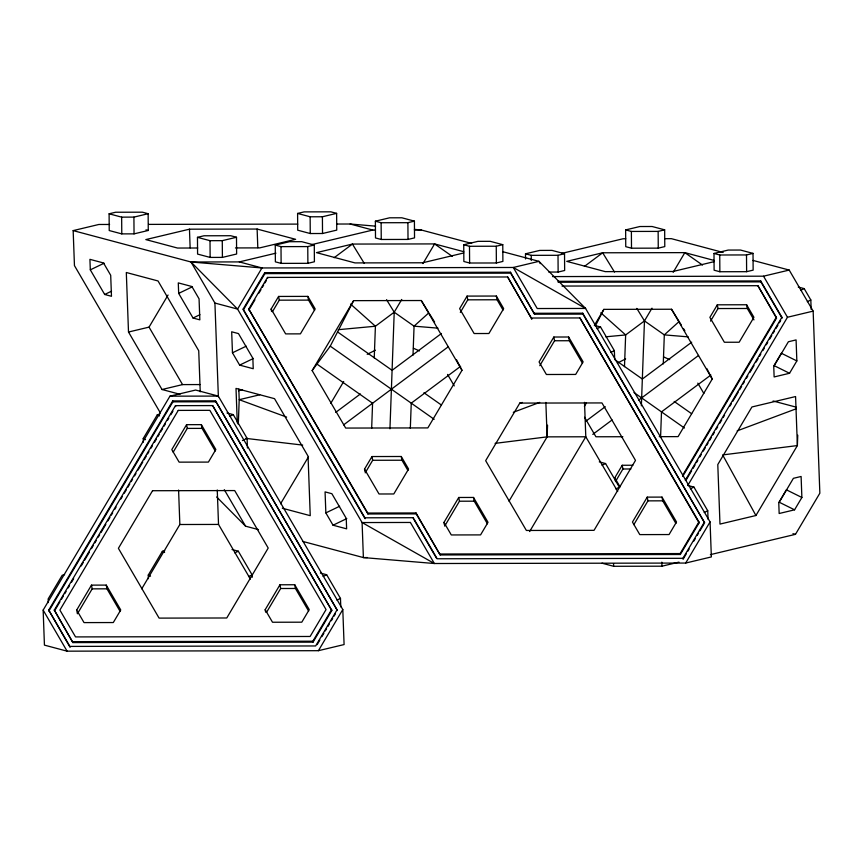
<?xml version="1.0" encoding="UTF-8"?>
<svg xmlns="http://www.w3.org/2000/svg" width="863" height="863" viewBox="0 0 863 863"><rect width="100%" height="100%" fill="white"/><g stroke="black" fill="none" stroke-linecap="round" stroke-linejoin="round"><path stroke-width="1.29" d="M238.296 424.423L239.202 399.688L238.814 389.094M371.662 428.339L372.579 403.237L316.904 364.046M374.24 357.94L375.405 326.236L350.561 304.067M389.947 428.835L394.218 312.19L401.748 299.461M410.324 428.264L411.252 403.161L460.626 366.311M412.999 355.222L414.067 326.16L428.879 312.805M509.019 501.155L547.131 436.861L547.552 425.146M624.488 366.656L625.653 334.941L600.81 312.784M641.36 405.837L644.467 320.907L651.997 308.177M660.583 436.98L661.5 411.878L710.875 375.027M663.259 363.938L664.316 334.876L679.127 321.521M797.757 435.157L797.38 445.578L755.923 515.513L719.979 524.089L717.789 464.564L751.932 406.969L795.578 396.549L797.38 445.578L722.644 454.92L755.923 515.513M456.581 359.871L461.985 370.313L427.843 427.908L345.685 428.07L312.158 370.594L330.259 346.16L353.614 300.648L421.273 300.529L428.296 311.877M595.265 326.128L603.863 309.364L671.533 309.245L681.36 325.135M422.956 263.593L434.585 243.916L463.765 251.694M673.205 272.309L684.834 252.632L714.014 260.41M200.238 391.813L198.727 350.745L158.026 280.96L126.311 272.503L128.501 332.028L149.04 327.131L168.058 295.027M143.387 442.147L143.247 438.512L157.314 414.779L159.687 414.218M43.15 610.109L169.946 396.171L195.621 390.044L218.285 396.085L342.794 609.548L344.089 644.564L318.415 650.691L67.098 651.166L44.434 645.125L43.15 610.109L67.098 651.166M70.086 647.347L48.727 610.098L172.719 400.917L215.47 400.831L337.39 610.497L215.47 400.831M48.911 611.036L172.891 401.845L172.719 400.917M54.315 610.087L175.48 405.653L212.654 405.588L331.813 610.508L313.053 642.148L72.902 642.59L54.315 610.087L72.902 642.59M55.167 609.871L59.968 601.781M61.338 599.472L63.387 596.009M64.757 593.701L66.127 591.392M68.177 587.919L69.547 585.61M71.597 582.147L73.657 578.685M81.187 565.977L83.236 562.514M84.606 560.206L89.396 552.115M91.456 548.652L93.506 545.189M94.876 542.881L96.246 540.572M98.296 537.099L99.666 534.79M101.036 532.482L105.825 524.402M107.886 520.928L109.935 517.466M111.305 515.157L112.675 512.849M114.725 509.386L116.095 507.077M120.896 498.987L122.255 496.678M124.315 493.215L126.365 489.753M127.735 487.433L129.795 483.97M131.154 481.662L132.524 479.353M134.585 475.891L135.955 473.582M138.004 470.108L142.794 462.029M144.164 459.72L146.225 456.257M147.595 453.938L148.954 451.629M151.014 448.167L152.384 445.858M154.434 442.395L156.483 438.933M157.853 436.613L159.224 434.305M160.594 431.996L162.654 428.533M164.024 426.225L165.383 423.916M167.444 420.454L168.814 418.134M170.863 414.672L172.924 411.209M264.725 272.686L264.909 273.614L243.334 310.011L243.161 309.073L264.725 272.686L510.465 272.233L534.585 314.208L582.913 314.121L704.661 522.849L582.741 313.193L534.413 313.28M531.597 318.026L579.925 317.94L698.911 521.932L699.084 522.859L680.335 554.499L440.173 554.952L416.236 513.895L367.897 513.981L248.738 309.062L267.498 277.422L507.649 276.98L531.77 318.965L507.649 276.98M248.922 310L254.941 299.828M258.965 293.053L260.971 289.655M262.309 287.401L263.657 285.135M264.995 282.881L266.333 280.615M76.699 610.044L91.478 585.125L106.257 585.103L120.755 609.968L113.301 622.547L84.024 622.601L76.699 610.044L77.4 613.776M186.57 424.672L171.802 449.601L179.126 462.147L208.404 462.093L215.858 449.515L201.349 424.65L186.57 424.672L187.282 428.404L173.183 452.19M78.08 612.644L92.179 588.857L91.478 585.125M271.133 309.03L278.587 296.441L307.864 296.387L315.189 308.943L300.41 333.862L285.642 333.895L271.133 309.03L271.597 311.511M272.514 311.608L279.288 300.173L278.587 296.441M148.414 578.706L148.274 575.071L162.341 551.338L164.714 550.767M141.748 588.803L179.849 524.51L178.587 490.055M312.158 370.594L353.614 300.648M330.734 403.388L343.701 381.511M280.561 503.787L308.49 456.807M265.189 609.699L279.957 584.78L294.736 584.747L309.245 609.612L301.791 622.191L272.514 622.245L265.189 609.699L265.653 612.18M266.559 612.299L280.658 588.501L279.957 584.78M364.52 469.127L371.975 456.549L401.252 456.495L408.577 469.041L393.798 493.97L379.019 493.992L364.52 469.127L364.984 471.608M467.077 296.095L459.623 308.674L474.121 333.539L488.9 333.517L503.668 308.587L496.354 296.041L467.077 296.095L467.778 299.828L460.324 312.406M365.222 472.859L372.676 460.281L371.975 456.549M313.053 642.148L312.881 641.209L331.629 609.569M337.217 609.558L315.642 645.956L69.914 646.409L48.727 610.098M317.174 644.618L319.871 640.066M321.888 636.657L323.905 633.237M325.254 630.961L326.602 628.696M327.951 626.419L329.299 624.143M331.327 620.734L332.676 618.458M334.024 616.182L335.373 613.906M318.415 650.691L342.794 609.548M443.981 522.406L458.749 497.476L473.528 497.455L488.026 522.32L480.572 534.898L451.295 534.952L443.981 522.406L444.445 524.887M553.852 337.023L539.073 361.953L546.398 374.499L575.675 374.445L583.129 361.867L568.631 337.002L553.852 337.023L554.553 340.756L539.785 365.685M444.682 526.139L459.45 501.209L458.749 497.476M519.806 403.086L485.664 460.68L526.376 530.465L594.035 530.346L635.492 460.4L601.964 402.935L519.806 403.086L522.428 402.46M594.348 325.416L603.863 309.364M584.391 406.344L586.441 402.892M529.623 531.554L585.794 436.786L584.521 402.341M615.233 480.324L614.769 477.843L622.223 465.265L632.87 465.243M717.326 304.812L709.871 317.39L724.37 342.255L739.149 342.233L753.928 317.304L746.603 304.758L717.326 304.812L718.027 308.544L710.573 321.122M615.47 481.576L622.924 468.997L622.223 465.265M706.829 368.587L712.234 379.03L678.091 436.624L659.235 436.667M647.239 497.131L632.46 522.05L639.785 534.607L669.062 534.553L676.516 521.975L662.007 497.099L647.239 497.131L647.94 500.864L633.841 524.65M682.525 475.502L776.312 317.26L757.897 285.696L562.018 286.063M682.709 476.43L776.495 318.199L776.312 317.26M685.308 480.216L781.9 317.25L760.713 280.939L557.951 281.316M686.171 479.99L691.651 470.745M693.021 468.436L695.071 464.963M696.441 462.654L697.811 460.346M699.871 456.872L701.241 454.564M703.291 451.09L705.351 447.627M706.721 445.319L708.091 443.01M709.462 440.691L711.511 437.228M712.881 434.92L714.251 432.6M716.312 429.138L717.682 426.829M719.731 423.355L721.792 419.893M723.162 417.584L724.532 415.265M730.012 406.02L731.382 403.711M732.752 401.403L738.232 392.158M739.602 389.839L741.651 386.376M743.021 384.067L744.391 381.748M746.452 378.285L747.822 375.977M749.871 372.503L753.982 365.578M756.042 362.104L758.092 358.641M759.462 356.322L760.832 354.013M762.892 350.551L764.262 348.231M766.312 344.769L767.682 342.46M769.742 338.986L771.792 335.524M773.162 333.215L774.532 330.896M775.902 328.587L777.962 325.124M779.332 322.816L780.702 320.497M688.091 484.92L787.477 317.25L813.151 311.122L819.85 493.194L795.47 534.337L710.389 554.639M680.335 554.499L680.152 553.571L698.911 521.932M789.537 373.269L796.851 360.928L796.085 339.914L788.383 341.759L773.744 366.441L774.133 376.948L789.537 373.269L774.035 365.588L781.349 353.247L796.851 360.928M686.463 553.561L683.097 559.246L682.924 558.307L704.488 521.921M687.811 551.284L689.159 549.008M693.884 541.047L695.233 538.771M697.25 535.362L698.599 533.086M699.947 530.81L703.992 523.992M302.535 541.36L363.388 557.574L434.369 563.517L685.686 563.054L710.066 521.91L585.556 308.436L538.954 261.349L502.708 251.694M794.564 509.828L801.878 497.487L801.101 476.473L793.399 478.318L778.771 503L779.16 513.507L794.564 509.828L779.062 502.147L786.376 489.806L801.878 497.487M334.143 257.713L352.428 244.067L434.585 243.916L452.234 256.333M437.973 328.156L414.067 326.16L394.218 312.19L375.405 326.236L338.231 329.698M335.707 412.406L360.389 393.981M441.468 333.474L392.093 370.324L337.498 331.899M343.603 424.866L448.296 346.743M584.402 266.43L602.676 252.783L684.834 252.632L702.482 265.049M688.221 336.872L664.316 334.876L644.467 320.907L625.653 334.941L605.74 336.807M585.955 421.122L605.276 406.7M691.716 342.19L642.342 379.04L615.049 359.828M592.773 434.38L612.104 419.957M638.512 400.249L698.545 355.459M367.196 354.326L375.383 350.205M617.444 363.043L625.632 358.922M90.313 269.849L89.925 259.342L103.517 262.967L110.701 275.286L111.478 296.289L104.682 294.477L90.313 269.849L104.089 263.215M104.682 294.477L111.564 291.165M178.673 293.388L178.285 282.891L191.877 286.505L199.062 298.825L199.838 319.839L193.042 318.026L178.673 293.388L192.449 286.764M193.042 318.026L199.925 314.704M232.46 352.794L231.683 331.791L238.479 333.593L252.848 358.231L253.237 368.728L239.644 365.114L232.46 352.794L246.225 346.171M239.644 365.114L253.409 358.479M229.752 416.333L233.269 414.639L247.088 438.318L247.444 448.016M242.395 440.572L247.088 438.318M597.034 328.684L600.54 326.991L614.359 350.669L614.672 359.159M610.842 352.363L614.359 350.669M234.779 552.892L238.296 551.198L252.115 574.877L252.201 577.304M325.847 512.892L325.071 491.888L331.867 493.701L346.236 518.329L346.624 528.836L333.032 525.211L325.847 512.892L339.612 506.268M800.681 290.313L804.197 288.62L810.821 299.99L811.177 309.418M333.032 525.211L346.797 518.587M807.315 301.672L810.821 299.99M248.598 576.57L252.115 574.877M323.14 576.43L326.656 574.736L340.475 598.426L340.788 606.905M602.061 465.243L605.567 463.55L619.386 487.228L615.869 488.922M336.958 600.109L340.475 598.426M690.422 488.782L693.928 487.088L707.746 510.777L708.059 519.256M704.23 512.471L707.746 510.777M513.312 412.287L539.709 402.406M737.164 430.874L796.247 408.771M109.105 213.797L115.62 212.233L142.384 212.19L148.145 213.722L148.263 230.464L134.045 233.862L121.78 233.884L109.223 230.54L109.105 213.797L121.651 217.142L133.916 217.109L148.145 213.722M160.399 412.967L74.455 265.621L73.161 230.604L98.835 224.477L109.59 224.466M235.448 247.94L259.698 247.886L295.631 239.31L257.12 229.051L189.461 229.18L145.815 239.59L177.53 248.048L197.735 248.005M197.465 237.336L203.981 235.782L230.745 235.728L236.494 237.26L236.624 254.013L222.406 257.401L210.141 257.422L197.584 254.089L197.465 237.336L210.011 240.68L222.276 240.658L236.494 237.26M297.595 213.441L304.11 211.888L330.874 211.834L336.624 213.366L336.743 230.119L322.525 233.506L310.259 233.539L297.713 230.194L297.595 213.441L310.141 216.786L322.406 216.764L336.624 213.366M275.254 245.092L289.472 241.705L301.737 241.683L314.283 245.016L314.402 261.769L307.886 263.323L281.122 263.377L275.373 261.845L275.254 245.092L281.004 246.624L307.767 246.581L314.283 245.016M375.373 221.198L389.591 217.81L401.867 217.789L414.413 221.133L414.531 237.875L408.016 239.429L381.252 239.483L375.502 237.951L375.373 221.198L381.122 222.73L407.897 222.686L414.413 221.133M73.161 230.604L190.982 261.996L239.31 261.91L275.955 253.161M311.295 244.725L372.805 230.054L375.491 230.043M463.733 244.747L477.951 241.349L490.227 241.327L502.773 244.671L502.892 261.413L496.376 262.978L469.612 263.021L463.863 261.489L463.733 244.747L469.483 246.279L496.257 246.225L502.773 244.671M463.733 252.978L422.665 262.784L354.995 262.913L316.484 252.643L352.428 244.067L364.272 263.366M525.535 258.965L525.502 253.808L539.72 250.421L551.986 250.389L564.531 253.733L564.65 270.486L558.134 272.039L548.771 272.061M625.632 229.914L639.85 226.527L652.115 226.505L664.661 229.838L664.78 246.591L658.264 248.145L631.5 248.199L625.751 246.667L625.632 229.914L631.382 231.446L658.145 231.403L664.661 229.838M561.543 253.442L623.064 238.771L625.751 238.76M525.502 253.808L531.252 255.34L558.016 255.297L564.531 253.733M713.992 253.463L728.21 250.065L740.476 250.043L753.021 253.388L753.14 270.13L746.624 271.683L719.861 271.737L714.111 270.205L713.992 253.463L719.742 254.995L746.506 254.941L753.021 253.388M128.501 332.028L162.017 389.504L182.557 384.596L200.065 384.564M713.992 261.694L672.913 271.5L605.243 271.629L566.732 261.36L602.676 252.783L614.521 272.082M238.522 390.702L242.449 389.763M259.741 394.79L239.202 399.688L286.613 417.088M552.536 276.581L763.528 276.192L789.203 270.065L813.151 311.122M64.585 574.661L62.222 575.233L48.145 598.965L48.285 602.601M601.986 563.183L613.636 566.29L661.964 566.193L678.976 562.137M685.686 563.054L711.36 556.926L710.066 521.91M495.082 443.366L547.131 436.861L585.794 436.786L617.681 491.457M148.565 224.391L297.746 224.11M336.71 224.035L350.151 224.013L375.599 226.149M414.423 229.968L421.144 229.957L471.63 243.409M664.683 238.684L671.392 238.673L723.172 252.471M264.909 273.614L510.637 273.161L534.585 314.208M558.124 282.255L760.886 281.877L782.072 318.188L781.9 317.25M279.288 300.173L308.566 300.119L314.564 310.389M467.778 299.828L497.056 299.774L503.043 310.044M718.027 308.544L747.304 308.49L753.96 319.893M554.553 340.756L569.332 340.734L582.514 363.345M169.946 396.171L218.285 396.085M172.891 401.845L215.642 401.77M187.282 428.404L202.061 428.382L215.243 450.982M622.87 436.732L595.934 436.775L584.542 417.239M372.676 460.281L401.953 460.227L407.94 470.497M622.924 468.997L630.907 468.976M459.45 501.209L474.229 501.187L487.412 523.787M647.94 500.864L662.719 500.831L675.902 523.442M248.738 309.062L367.724 513.054L416.052 512.967L440.173 554.952M682.924 558.307L437.185 558.771L413.237 517.714L364.909 517.8L243.161 309.073M179.849 524.51L218.522 524.434L250.399 579.095M440.001 554.014L680.152 553.571M367.411 557.563L363.388 557.574L362.093 522.557L237.584 309.083L190.982 261.996L261.964 267.951L513.28 267.476L538.954 261.349L540.281 263.636M92.179 588.857L106.958 588.825L120.14 611.436M280.658 588.501L295.437 588.48L308.63 611.09M72.729 641.662L312.881 641.209M414.445 229.396L421.144 229.957M245.761 438.372L302.697 445.092M752.957 260.41L789.203 270.065M798.253 287.034L804.197 288.62M350.151 224.013L372.805 230.054M595.524 325.653L600.54 326.991M145.966 229.86L148.263 230.464M773.086 400.993L796.193 407.153M239.31 261.91L261.964 267.951L237.584 309.083L214.919 303.053L190.982 261.996M599.3 461.878L605.567 463.55M687.66 485.416L693.928 487.088M792.946 533.668L795.47 534.337M162.017 389.504L179.989 394.294M227.001 412.967L233.269 414.639M282.33 508.231L310.238 515.675L308.048 456.149L274.531 398.674L236.009 388.415L237.282 422.859M216.678 496.98L245.567 526.182L258.512 529.623M232.028 549.526L238.296 551.198M320.378 573.064L326.656 574.736M663.669 356.948L669.72 359.623M413.409 348.231L419.472 350.907M157.314 414.779L159.579 415.901M143.247 438.512L145.513 439.634M162.341 551.338L164.606 552.46M148.274 575.071L150.54 576.193M674.197 401.457L691.673 413.755M634.003 392.536L684.424 428.016M423.949 392.751L441.414 405.038M330.259 346.16L434.175 419.299M683.464 328.544L684.866 330.809M429.709 314.154L434.618 322.093M636.808 308.415L644.467 320.907M386.559 299.698L394.218 312.19M763.528 276.192L787.477 317.25M776.495 318.199L757.897 285.696M671.533 309.245L712.234 379.03M697.8 383.129L703.841 393.463M699.084 522.859L579.925 317.94M614.769 477.843L620.044 486.883M421.273 300.529L461.985 370.313M447.552 374.413L454.262 385.901M414.078 519.785L436.7 558.555M244.013 311.165L365.081 518.739M331.813 610.508L212.654 405.588M149.04 327.131L182.557 384.596M224.283 489.688L245.567 526.182M760.713 280.939L760.886 281.877M746.603 304.758L747.304 308.49M662.007 497.099L662.719 500.831M582.741 313.193L582.913 314.121M568.631 337.002L569.332 340.734M510.465 272.233L510.637 273.161M496.354 296.041L497.056 299.774M473.528 497.455L474.229 501.187M416.052 512.967L416.236 513.895M413.237 517.714L413.42 518.652M401.252 456.495L401.953 460.227M367.724 513.054L367.897 513.981M307.864 296.387L308.566 300.119M267.498 277.422L267.67 278.361M294.736 584.747L295.437 588.48M201.349 424.65L202.061 428.382M175.48 405.653L175.653 406.592M106.257 585.103L106.958 588.825M661.813 562.158L661.964 566.193M613.539 563.593L613.636 566.29M545.858 402.417L547.131 436.861M257.12 229.051L257.81 247.724M214.919 303.053L218.371 396.764M217.249 489.99L218.522 524.434M189.461 229.18L190.14 247.854M746.506 254.941L746.624 271.683M719.742 254.995L719.861 271.737M658.145 231.403L658.264 248.145M631.382 231.446L631.5 248.199M558.016 255.297L558.134 272.039M531.252 255.34L531.284 260.497M496.257 246.225L496.376 262.978M469.483 246.279L469.612 263.021M407.897 222.686L408.016 239.429M381.122 222.73L381.252 239.483M322.406 216.764L322.525 233.506M310.141 216.786L310.259 233.539M307.767 246.581L307.886 263.323M281.004 246.624L281.122 263.377M222.276 240.658L222.406 257.401M210.011 240.68L210.141 257.422M133.916 217.109L134.045 233.862M121.651 217.142L121.78 233.884M178.242 410.4L59.892 610.076L75.545 636.916L310.119 636.473L326.052 609.58L209.838 410.335L178.242 410.4M152.535 490.723L118.393 548.329L159.094 618.113L226.764 617.984L268.21 548.048L234.693 490.572L152.535 490.723M585.556 308.436L537.228 308.533L513.28 267.476L585.556 308.436M410.421 522.46L362.093 522.557L434.369 563.517L410.421 522.46"/></g></svg>
